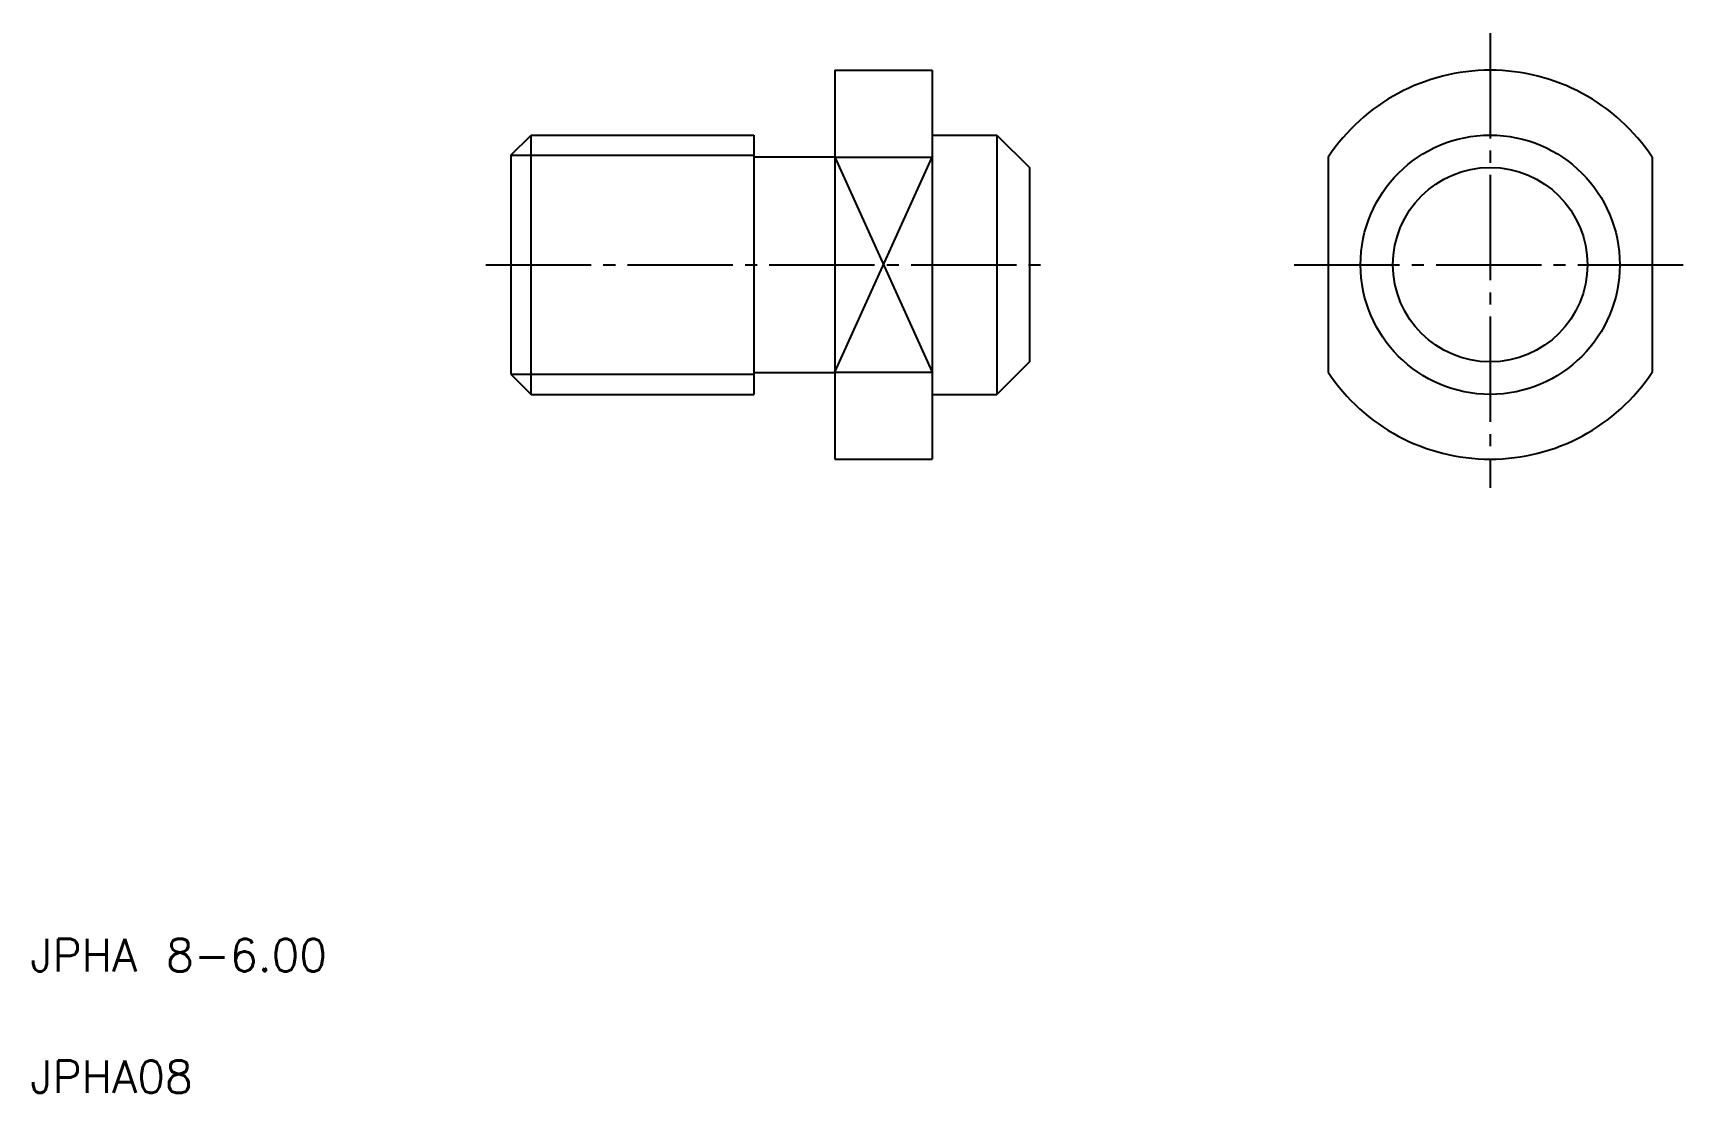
# Model space of a CAD drawing. Extents: x 2.6 to 53.6, y 2.5 to 35.2.
import ezdxf

# ---------------------------------------------------------------- set-up
doc = ezdxf.new("R2010")
doc.units = 0
doc.header["$LTSCALE"] = 0.25
doc.linetypes.add('CENTER', pattern=[17.5, 13, -1.5, 1.5, -1.5])
doc.layers.get('0').update_dxf_attribs({"linetype": 'CONTINUOUS'})
doc.layers.add('CENTER', color=1, linetype='CENTER')
doc.styles.get("Standard").update_dxf_attribs({"font": 'txt', "height": 0.8, "bigfont": 'BIGFONT'})

msp = doc.modelspace()

# ---------------------------------------------------------------- linework, layer by layer
at = {"linetype": 'CONTINUOUS'}
for p, q in [((27.337, 34.054), (27.337, 22.054)), ((27.337, 34.054), (30.337, 34.054)), ((30.337, 34.054), (30.337, 22.054)), ((17.337, 31.429), (17.962, 32.054)), ((17.962, 32.054), (24.837, 32.054)), ((17.962, 24.054), (17.962, 32.054)), ((24.837, 32.054), (24.837, 24.054)), ((30.337, 32.054), (32.337, 32.054)), ((32.337, 32.054), (32.337, 24.054)), ((32.337, 32.054), (33.337, 31.054)), ((17.337, 31.429), (17.337, 24.679)), ((24.837, 31.378), (27.337, 31.378)), ((27.337, 31.371), (30.337, 31.371)), ((42.559, 31.371), (42.559, 24.738)), ((52.559, 31.371), (52.559, 24.738)), ((33.337, 31.054), (33.337, 25.054)), ((33.337, 25.054), (32.337, 24.054)), ((17.337, 24.679), (17.962, 24.054)), ((24.837, 24.731), (27.337, 24.731)), ((27.337, 24.738), (30.337, 24.738)), ((17.962, 24.054), (24.837, 24.054)), ((30.337, 24.054), (32.337, 24.054)), ((27.337, 22.054), (30.337, 22.054))]:
    msp.add_line(p, q, dxfattribs=at)
at = {"color": 3, "linetype": 'CONTINUOUS'}
for p, q in [((17.337, 31.429), (24.837, 31.429)), ((27.337, 31.371), (30.337, 24.738)), ((27.337, 24.738), (30.337, 31.371)), ((17.337, 24.679), (24.837, 24.679))]:
    msp.add_line(p, q, dxfattribs=at)
for p, q in [((33.337, 29.554), (33.337, 29.555)), ((33.337, 28.054), (33.337, 28.054))]:
    msp.add_line(p, q)
at = {"linetype": 'CONTINUOUS'}
for radius in [4, 3]:
    msp.add_circle((47.559, 28.054), radius, dxfattribs=at)
for start, end in [(33.5573, 146.4427), (213.5573, 326.4427)]:
    msp.add_arc((47.559, 28.054), 6, start, end, dxfattribs=at)
at = {"layer": 'CENTER', "color": 1, "linetype": 'CENTER'}
for p, q in [((47.559, 35.201), (47.559, 21.17)), ((16.56, 28.054), (34.026, 28.054)), ((41.513, 28.054), (53.571, 28.054))]:
    msp.add_line(p, q, dxfattribs=at)

# ---------------------------------------------------------------- texts
for s, p in [('JPHA 8-6.00', (2.5, 6.25)), ('JPHA08', (2.5, 2.5))]:
    msp.add_text(s, height=1).set_placement(p)

doc.saveas('drawing.dxf')
